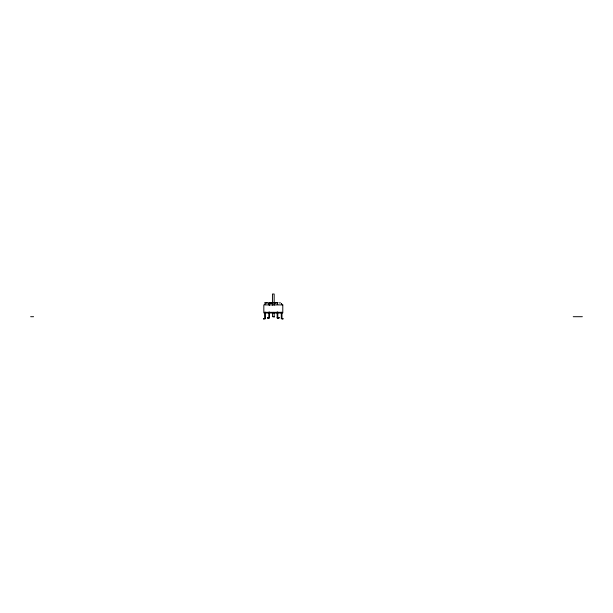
<?xml version="1.0" encoding="UTF-8"?>
<svg xmlns="http://www.w3.org/2000/svg" width="613" height="613" viewBox="0 0 613 613"><rect width="100%" height="100%" fill="white"/><g stroke="black" fill="none" stroke-linecap="round" stroke-linejoin="round"><path stroke-width="0.92" d="M268.808 304.922C268.142 302.201 270.586 301.129 269.475 305.397M269.475 302.569L268.808 303.106M281.398 303.772L281.719 304.286L281.628 303.642M264.701 302.63L267.444 302.508M277.375 303.037L277.781 302.508L274.003 302.508M277.781 302.508C276.616 303.795 278.425 303.159 277.168 303.167M269.107 302.508L272.578 302.508M269.59 302.906L272.586 302.906M273.72 302.906L277.482 302.906M279.153 302.906L280.562 302.906M266.05 303.167L267.444 303.167M269.145 303.167L272.578 303.167M274.003 303.167L275.459 303.167M277.137 304.508L277.781 304.508M266.05 312.454L280.555 312.454M266.05 312.668L280.555 312.668M30.65 316.699L33.592 316.699M573.255 316.699L582.35 316.699M274.394 316.982L273.306 316.699M268.471 317.649L267.475 317.649L268.471 317.848M268.816 317.649L269.459 317.649M277.137 317.649L277.781 317.649M279.199 317.649L278.21 317.649L279.199 317.848M267.766 318.047L268.67 318.047L267.766 318.247M268.816 318.047L269.459 318.047L269.475 311.994M277.804 318.047L277.16 318.047L277.122 312.017M278.034 318.047L278.938 318.047L278.034 318.247M263.467 318.783L264.41 318.783L263.467 318.982M264.647 318.783L265.291 318.783L265.306 312.216M282.332 318.783L283.275 318.783L282.332 318.982M265.138 303.711L264.732 304.178L265.26 303.849M282.072 312.868L282.072 312.331L264.532 312.331L264.532 312.868M281.965 312.285L281.965 318.783L281.306 318.783L281.298 312.324M280.9 312.331L280.9 312.868M277.796 312.017L277.819 318.047M277.689 312.331L277.689 312.868M274.164 305.251L274.164 294.018L272.448 294.018L272.448 305.251M274.164 312.668L274.164 316.699L272.448 316.699L272.448 312.668M273.306 312.331L273.306 312.868M268.915 312.331L268.915 312.868M268.808 312.193L268.808 318.047M265.705 312.331L265.705 312.868M264.839 318.783L264.64 312.216M282.785 304.906L263.828 304.906L263.828 312.868L282.785 312.868L282.785 304.906"/></g></svg>
